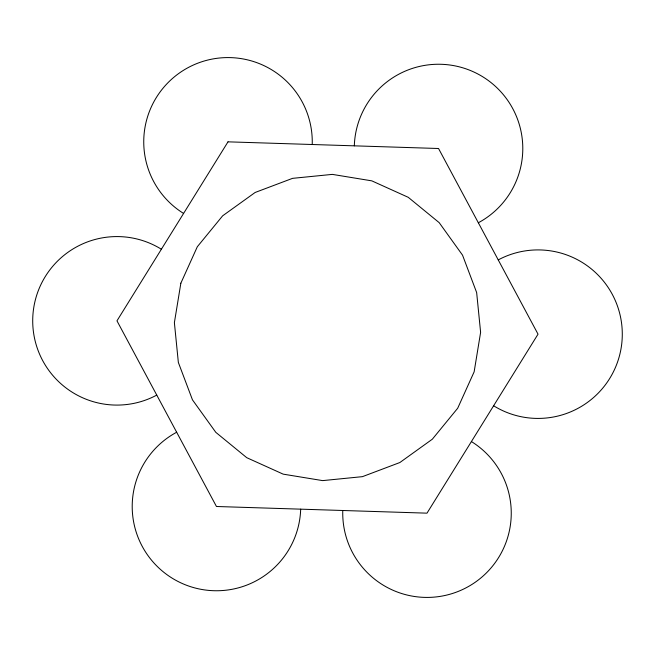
<?xml version="1.0" encoding="UTF-8"?>
<svg xmlns="http://www.w3.org/2000/svg" width="655" height="655" viewBox="0 0 655 655"><rect width="100%" height="100%" fill="white"/><g stroke="black" fill="none" stroke-linecap="round" stroke-linejoin="round"><path stroke-width="0.98" d="M471.412 441.56A84.258 84.258 0 0 1 466.794 587.429A84.258 84.258 0 0 1 342.778 510.499M300.678 509.164A84.258 84.258 0 0 1 172.044 578.095A84.258 84.258 0 0 1 176.662 432.234M156.766 395.096A84.258 84.258 0 0 1 32.75 318.166A84.258 84.258 0 0 1 161.384 249.236M183.588 213.44A84.258 84.258 0 0 1 188.206 67.571A84.258 84.258 0 0 1 312.222 144.501M354.322 145.836A84.258 84.258 0 0 1 482.956 76.905A84.258 84.258 0 0 1 478.338 222.765M498.234 259.904A84.258 84.258 0 0 1 622.25 336.834A84.258 84.258 0 0 1 493.616 405.764M180.854 283.189L174.386 322.653L178.348 362.444L192.472 399.861L215.806 432.341L246.747 457.681L283.189 474.146L322.653 480.614L362.444 476.652L399.861 462.528L432.341 439.194L457.681 408.253L474.146 371.811L480.614 332.347L476.652 292.556L462.528 255.139L439.194 222.659L408.253 197.319L371.811 180.854L332.347 174.386L292.556 178.348L255.139 192.472L222.659 215.806L197.319 246.747L180.854 283.189M228.006 141.84L116.967 320.835L216.461 506.495L426.994 513.16L538.033 334.165L438.539 148.505L228.006 141.84"/></g></svg>
